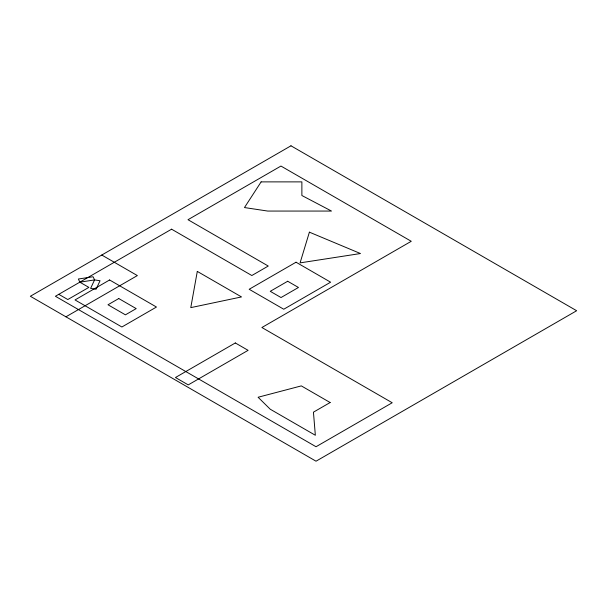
<?xml version="1.0" encoding="UTF-8"?>
<svg xmlns="http://www.w3.org/2000/svg" width="607" height="607" viewBox="0 0 607 607"><rect width="100%" height="100%" fill="white"/><g stroke="black" fill="none" stroke-linecap="round" stroke-linejoin="round"><path stroke-width="0.91" d="M65.935 316.808L137.357 275.578L101.771 255.031M79.843 282.179L94.563 279.903L100.041 280.745L96.096 289.243L90.618 288.401L94.563 279.903L93.091 276.739L78.371 279.015L79.843 282.179L88.865 287.384L67.809 299.539L58.788 294.334M197.298 271.405L190.78 307.628L241.51 296.929L197.298 271.405M309.395 232.162L300.086 262.877L360.475 253.536L309.395 232.162M261.124 181.88L244.477 207.556L267.717 211.061L331.505 211.061L301.876 195.507L301.876 181.88L261.124 181.88M290.973 145.801L30.35 296.269L316.027 461.199L576.65 310.731L290.973 145.801M171.591 229.188L55.412 296.269L316.027 446.737L392.213 402.752L261.898 327.514L411.258 241.29L280.95 166.052L188.003 219.711L268.256 266.041L251.837 275.525L171.591 229.188M109.601 279.979L75.025 299.941L121.886 326.998L156.469 307.036L109.601 279.979M118.767 298.545L107.993 304.767L125.429 314.836L136.203 308.614L118.767 298.545M296.034 262.216L249.173 289.273L283.757 309.236L330.618 282.187L296.034 262.216M287.68 281.253L270.244 291.322L281.026 297.544L298.462 287.475L287.68 281.253M235.326 342.955L175.469 377.516L188.246 384.891L248.104 350.338L235.326 342.955M330.132 402.532L313.44 412.168L315.344 435.265L270.236 409.217L258.096 397.251L301.315 385.893L330.132 402.532"/></g></svg>
